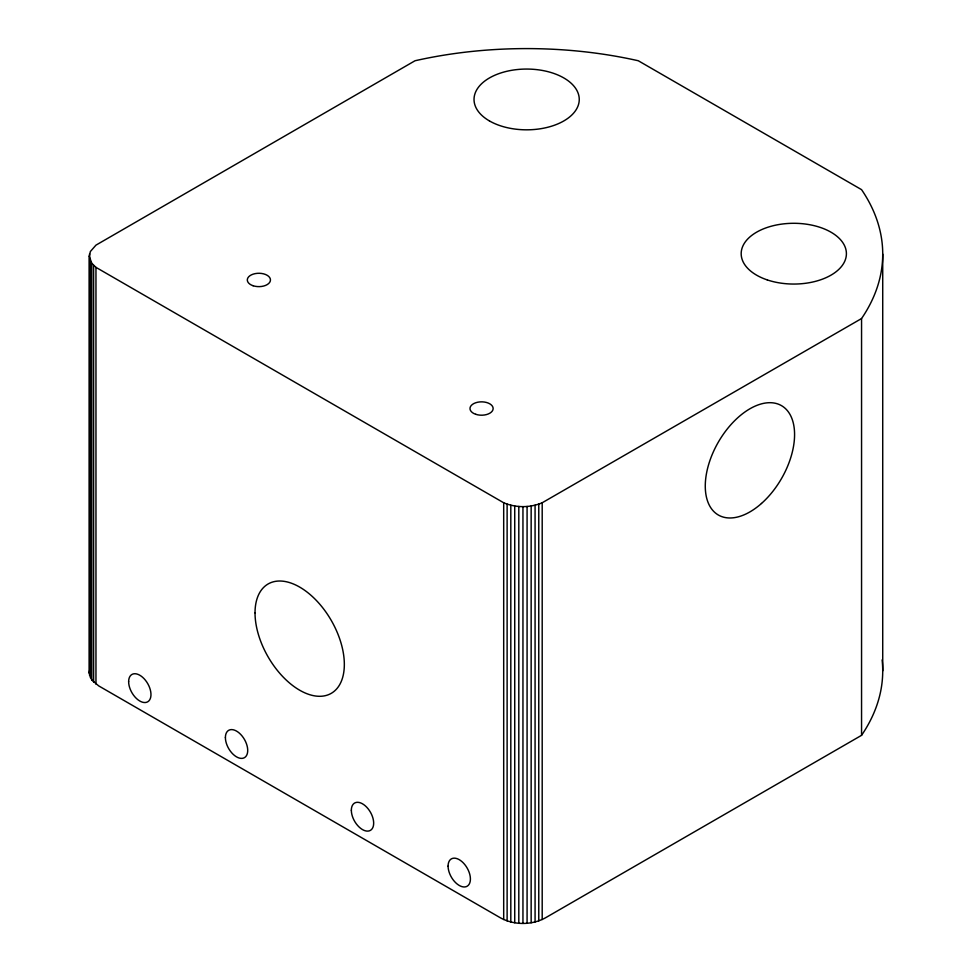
<?xml version="1.0" encoding="UTF-8"?>
<svg xmlns="http://www.w3.org/2000/svg" width="972" height="972" viewBox="0 0 972 972"><rect width="100%" height="100%" fill="white"/><g stroke="black" fill="none" stroke-linecap="round" stroke-linejoin="round"><path stroke-width="1.46" d="M89.278 256.244L90.384 251.505L95.961 245.138L415.032 60.75A306.532 176.977 0 0 1 638.288 60.75L861.557 189.649A304.892 176.029 0 0 1 861.557 318.549L861.557 735.33L545.268 917.933C531.696 925.283 514.188 925.283 500.616 917.933L98.743 685.916L91.745 680.023L89.278 673.025L89.278 256.244L91.745 263.254L95.961 267.361L503.69 502.767C515.804 507.919 530.08 507.919 542.194 502.767L861.557 318.549M89.278 673.025L89.558 670.631M882.722 254.105L882.722 670.874M542.194 502.767L542.194 919.536M538.767 504.116L538.767 920.897M535.074 505.197L535.074 921.978M531.149 505.987L531.149 922.768M527.079 506.461L527.079 923.242M522.948 506.619L522.948 923.4M518.805 506.461L518.805 923.242M514.735 505.987L514.735 922.768M510.81 505.197L510.81 921.978M507.117 504.116L507.117 920.897M503.69 502.767L503.69 919.536M95.961 267.361L95.961 684.142M93.616 265.392L93.616 682.162M91.745 263.254L91.745 680.023M90.384 260.982L90.384 677.763M89.558 253.862L89.558 675.418M882.126 659.891A304.892 176.029 0 0 1 861.557 735.33M253.097 285.744A11.579 6.683 0 0 0 270.459 279.96A11.579 6.683 0 0 0 253.097 274.165A11.579 6.683 0 0 0 253.097 285.744M475.782 414.315A11.579 6.683 0 0 0 493.144 408.519A11.579 6.683 0 0 0 475.782 402.736A11.579 6.683 0 0 0 475.782 414.315M489.438 120.929A52.622 30.387 0 0 0 577.465 107.297A52.622 30.387 0 0 0 513.009 70.093A52.622 30.387 0 0 0 489.438 120.929M767.297 279.924A52.622 30.387 0 0 0 846.405 253.801A52.622 30.387 0 0 0 767.661 227.302A52.622 30.387 0 0 0 767.297 279.924M761.477 503.472A63.144 36.462 -60 0 0 781.5 405.652A63.144 36.462 -60 0 0 706.79 471.894A63.144 36.462 -60 0 0 761.477 503.472M128.644 681.688A15.783 9.113 60 0 0 145.387 702.525A15.783 9.113 60 0 0 145.387 680.193A15.783 9.113 60 0 0 128.644 681.688M225.395 737.554A15.783 9.113 60 0 0 242.137 758.379A15.783 9.113 60 0 0 242.137 736.059A15.783 9.113 60 0 0 225.395 737.554M448.08 866.113A15.783 9.113 60 0 0 464.823 886.95A15.783 9.113 60 0 0 464.823 864.618A15.783 9.113 60 0 0 448.08 866.113M351.342 810.259A15.783 9.113 60 0 0 368.084 831.096A15.783 9.113 60 0 0 368.084 808.765A15.783 9.113 60 0 0 351.342 810.259M255.029 612.87A63.144 36.462 60 0 0 322.011 696.195A63.144 36.462 60 0 0 322.011 606.893A63.144 36.462 60 0 0 255.029 612.87"/></g></svg>
